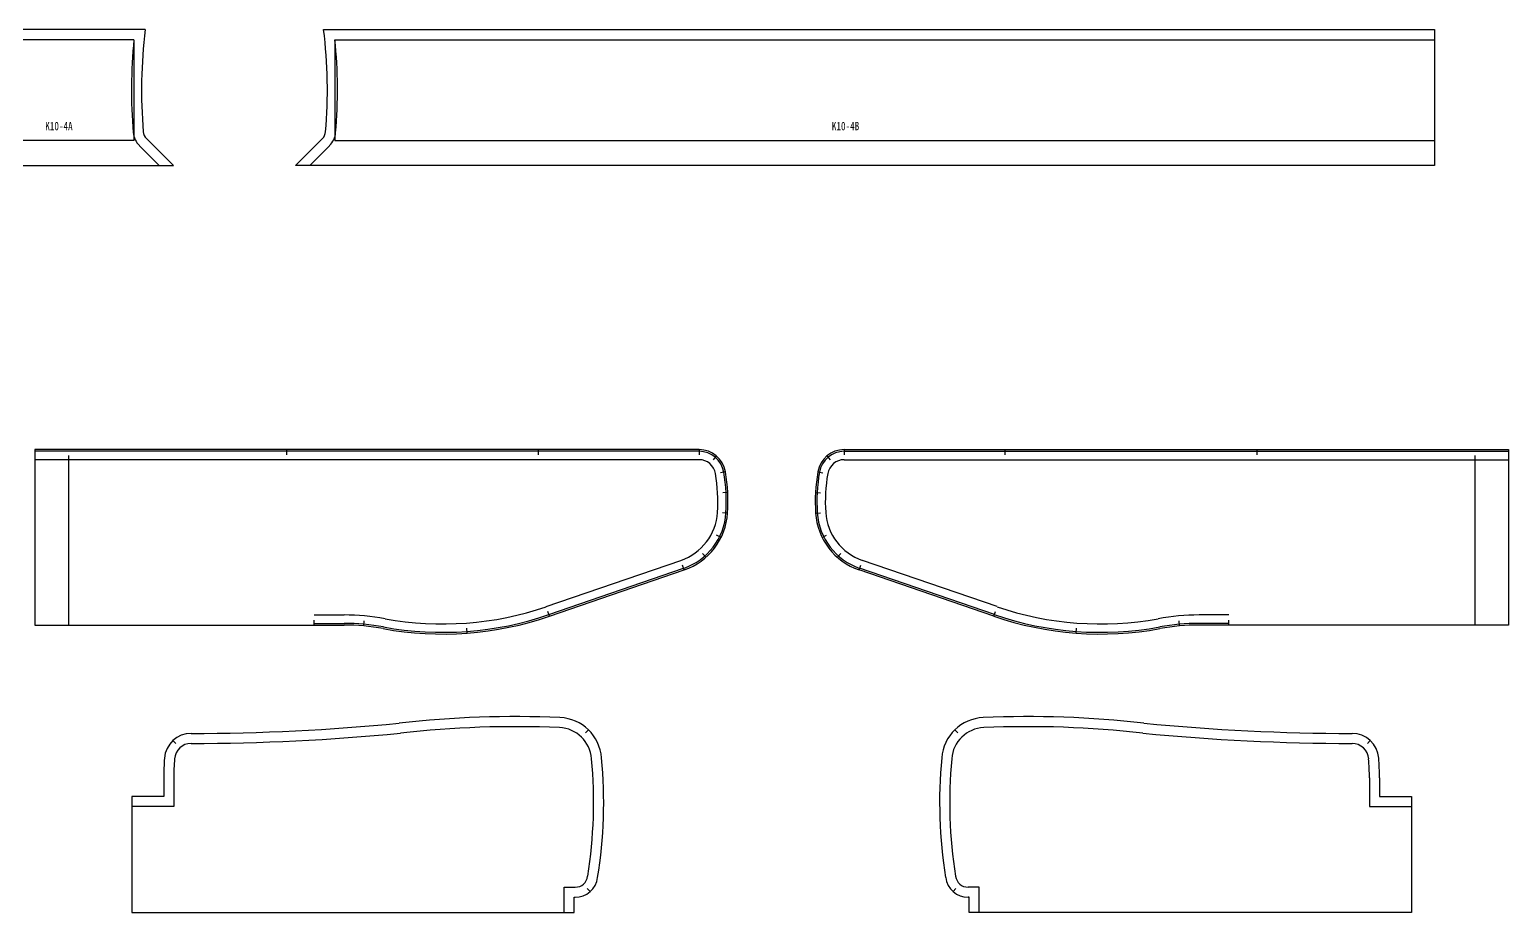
# Model space of a CAD drawing. Header units: millimetres. Extents: x 1725838 to 1745173, y -304752 to -289676.
# Drawn here: x 1732239 to 1734002, y -303295 to -302243 of the extents above; entities that cross this region are included whole.
import ezdxf

# ---------------------------------------------------------------- set-up
doc = ezdxf.new("R2010")
doc.units = ezdxf.units.MM
doc.layers.add('剪口线', color=7, linetype='Continuous')
doc.layers.add('缝头内线', color=7, linetype='Continuous')
doc.styles.add('宋体平面', font='', dxfattribs={"width": 0.8})
doc.styles.get('宋体平面').set_extended_font_data('NSimSun')

msp = doc.modelspace()

# ---------------------------------------------------------------- linework, layer by layer
for p, q in [((1732377.2, -302243.1), (1732183.8, -302243.1)), ((1732589.8, -302243.1), (1733913.3, -302243.1)), ((1733913.3, -302243.1), (1733913.3, -302405.1)), ((1732410.8, -302405.1), (1732378.7, -302372.9)), ((1732556.3, -302405.1), (1732588.4, -302372.9)), ((1732183.8, -302405.1), (1732410.8, -302405.1)), ((1733913.3, -302405.1), (1732556.3, -302405.1))]:
    msp.add_line(p, q)
at = {"color": 7, "lineweight": -3}
for p, q in [((1732245.6, -302743.6), (1732245.6, -302952.6)), ((1733037.1, -302743.6), (1732245.6, -302743.6)), ((1733210.2, -302743.6), (1734001.6, -302743.6)), ((1734001.6, -302743.6), (1734001.6, -302952.6)), ((1732858.8, -302942), (1733019.4, -302886.9)), ((1733388.4, -302942), (1733227.9, -302886.9)), ((1732245.6, -302952.6), (1732614.2, -302952.6)), ((1734001.6, -302952.6), (1733633, -302952.6))]:
    msp.add_line(p, q, dxfattribs=at)
at = {"lineweight": -3}
for p, q in [((1732399.3, -303134.7), (1732399.3, -303157)), ((1733848, -303134.7), (1733848, -303157)), ((1732361.3, -303157), (1732361.3, -303295)), ((1732399.3, -303157), (1732361.3, -303157)), ((1733848, -303157), (1733886, -303157)), ((1733886, -303157), (1733886, -303295)), ((1732888.3, -303295), (1732888.3, -303277)), ((1732888.3, -303277), (1732889.5, -303277)), ((1733359, -303277), (1733357.8, -303277)), ((1733359, -303295), (1733359, -303277)), ((1732361.3, -303295), (1732888.3, -303295)), ((1733886, -303295), (1733359, -303295))]:
    msp.add_line(p, q, dxfattribs=at)
for centre, radius, start, end in [((1732956.3, -302315.1), 583.5, 172.9124, 184.8963), ((1732010.8, -302315.1), 583.5, 355.1037, 7.0876), ((1732387.9, -302363.7), 13, 184.8963, 225), ((1732579.2, -302363.7), 13, 315, 355.1037)]:
    msp.add_arc(centre, radius, start, end)
at = {"color": 7, "lineweight": -3}
for centre, radius, start, end in [((1733037.1, -302775.6), 32, 9.8709, 90), ((1733210.2, -302775.6), 32, 90, 170.1291), ((1732864.6, -302805.6), 207, 356.2347, 9.8709), ((1733382.6, -302805.6), 207, 170.1291, 183.7653), ((1732994.4, -302814.1), 77, 288.9432, 356.2347), ((1733252.9, -302814.1), 77, 183.7653, 251.0568), ((1732731.6, -302571.3), 392, 259.5955, 288.9432), ((1733515.6, -302571.3), 392, 251.0568, 280.4045), ((1732614.2, -303210.6), 258, 79.5955, 90), ((1733633, -303210.6), 258, 90, 100.4045)]:
    msp.add_arc(centre, radius, start, end, dxfattribs=at)
at = {"lineweight": -3}
for centre, radius, start, end in [((1732430.2, -300520.4), 2561.3, 270.0403, 275.5961), ((1732817.8, -304277.6), 1215.9, 87.4741, 96.5083), ((1732869.1, -303114.8), 52, 4.2617, 87.4741), ((1733378.1, -303114.8), 52, 92.5259, 175.7383), ((1733429.4, -304277.6), 1215.9, 83.4917, 92.5259), ((1733817, -300520.4), 2561.3, 264.4039, 269.9597), ((1732432, -303113.7), 32, 90.0403, 175.3768), ((1733815.2, -303113.7), 32, 4.6232, 89.9597), ((1732673.8, -303133.3), 274.5, 175.3768, 180.2883), ((1732359.1, -303163.7), 564.4, 350.8412, 5.3659), ((1733888.2, -303163.7), 564.4, 174.6341, 189.1588), ((1733573.4, -303133.3), 274.5, 359.7117, 4.6232), ((1732889.5, -303250), 27, 270, 352.5068), ((1733357.8, -303250), 27, 187.4932, 270)]:
    msp.add_arc(centre, radius, start, end, dxfattribs=at)
at = {"layer": '剪口线', "color": 2}
for p, q in [((1732545.6, -302743.6), (1732545.6, -302749.6)), ((1732845.6, -302743.6), (1732845.6, -302749.6)), ((1733037.1, -302743.6), (1733037.1, -302749.6)), ((1733057.7, -302751.1, 22), (1733053.8, -302755.7, 22)), ((1733189.6, -302751.1, 22), (1733193.4, -302755.7, 22)), ((1733210.2, -302743.6), (1733210.2, -302749.6)), ((1733401.6, -302743.6), (1733401.6, -302749.6)), ((1733701.6, -302743.6), (1733701.6, -302749.6)), ((1733068.6, -302770.1), (1733062.7, -302771.1)), ((1733178.6, -302770.1), (1733184.6, -302771.1)), ((1733071.4, -302794.5), (1733065.4, -302794.9)), ((1733175.9, -302794.5), (1733181.9, -302794.9)), ((1733071.2, -302819.2, 22), (1733065.2, -302818.8, 22)), ((1733176, -302819.2, 22), (1733182, -302818.8, 22)), ((1733063.5, -302848.1, 22), (1733058.1, -302845.5, 22)), ((1733183.8, -302848.1, 22), (1733189.2, -302845.5, 22)), ((1733045.3, -302871.9), (1733041.3, -302867.4)), ((1733202, -302871.9), (1733205.9, -302867.4)), ((1733019.4, -302886.9), (1733017.4, -302881.3)), ((1733227.9, -302886.9), (1733229.8, -302881.3)), ((1732578.6, -302952.6), (1732578.6, -302946.6)), ((1732637.6, -302953.6), (1732638.1, -302947.7)), ((1732858.8, -302942, 22), (1732856.9, -302936.4, 22)), ((1733388.4, -302942, 22), (1733390.3, -302936.4, 22)), ((1733609.6, -302953.6), (1733609.1, -302947.7)), ((1733668.6, -302952.6), (1733668.6, -302946.6)), ((1732760.8, -302962.2), (1732760.3, -302956.2)), ((1733486.4, -302962.2), (1733486.9, -302956.2)), ((1732410.3, -303090.2), (1732413.7, -303093.9)), ((1732905.3, -303077.5), (1732901.9, -303081.1)), ((1733341.9, -303077.5), (1733345.4, -303081.1)), ((1733836.9, -303090.2), (1733833.5, -303093.9)), ((1732907.3, -303270.3), (1732904, -303266.6)), ((1733339.9, -303270.3), (1733343.2, -303266.6))]:
    msp.add_line(p, q, dxfattribs=at)
at = {"layer": '缝头内线', "color": 1}
for p, q in [((1732363.8, -302255.1), (1732183.8, -302255.1)), ((1732363.8, -302255.1), (1732363.8, -302375.1)), ((1732603.3, -302255.1), (1733913.3, -302255.1)), ((1732603.3, -302255.1), (1732603.3, -302375.1)), ((1732363.8, -302375.1), (1732183.8, -302375.1)), ((1732370.2, -302381.4), (1732393.8, -302405.1)), ((1732596.9, -302381.4), (1732573.3, -302405.1)), ((1732603.3, -302375.1), (1733913.3, -302375.1)), ((1733037.1, -302755.6), (1732245.6, -302755.6)), ((1732285.6, -302750.6), (1732285.6, -302952.6)), ((1733210.2, -302755.6), (1734001.6, -302755.6)), ((1733961.6, -302750.6), (1733961.6, -302952.6)), ((1732855, -302930.7), (1733015.5, -302875.6)), ((1733392.3, -302930.7), (1733231.8, -302875.6)), ((1732578.6, -302940.6), (1732614.2, -302940.6)), ((1733668.6, -302940.6), (1733633, -302940.6)), ((1732411.3, -303134.6), (1732411.3, -303169)), ((1733836, -303134.6), (1733836, -303169)), ((1732411.3, -303169), (1732361.3, -303169)), ((1733836, -303169), (1733886, -303169)), ((1732876.3, -303295), (1732876.3, -303265)), ((1732876.3, -303265), (1732889.5, -303265)), ((1733371, -303265), (1733357.8, -303265)), ((1733371, -303295), (1733371, -303265))]:
    msp.add_line(p, q, dxfattribs=at)
at = {"layer": '缝头内线', "color": 3}
for p, q in [((1733037.1, -302745.6), (1732245.6, -302745.6)), ((1733210.2, -302745.6), (1734001.6, -302745.6)), ((1732858.2, -302940.1), (1733018.7, -302885)), ((1733389, -302940.1), (1733228.5, -302885)), ((1732578.6, -302950.6), (1732614.2, -302950.6)), ((1733668.6, -302950.6), (1733633, -302950.6))]:
    msp.add_line(p, q, dxfattribs=at)
at = {"layer": '缝头内线', "color": 1}
for centre, radius, start, end in [((1732956.3, -302315.1), 595.5, 174.2176, 184.8963), ((1732010.8, -302315.1), 595.5, 355.1037, 5.7824), ((1732387.9, -302363.7), 25, 184.8963, 225), ((1732579.2, -302363.7), 25, 315, 355.1037), ((1733037.1, -302775.6), 20, 9.8709, 90), ((1733210.2, -302775.6), 20, 90, 170.1291), ((1732864.6, -302805.6), 195, 356.2347, 9.8709), ((1733382.6, -302805.6), 195, 170.1291, 183.7653), ((1732994.4, -302814.1), 65, 288.9432, 356.2347), ((1733252.9, -302814.1), 65, 183.7653, 251.0568), ((1732731.6, -302571.3), 380, 259.5955, 288.9432), ((1733515.6, -302571.3), 380, 251.0568, 280.4045), ((1732614.2, -303210.6), 270, 79.5955, 90), ((1733633, -303210.6), 270, 90, 100.4045), ((1732817.8, -304277.6), 1203.9, 87.4741, 96.5128), ((1733429.4, -304277.6), 1203.9, 83.4872, 92.5259), ((1732430.2, -300520.4), 2573.3, 270.0403, 275.5983), ((1732869.1, -303114.8), 40, 4.1061, 87.4741), ((1733378.1, -303114.8), 40, 92.5259, 175.8939), ((1733817, -300520.4), 2573.3, 264.4017, 269.9597), ((1732432, -303113.7), 20, 90.0403, 175.3768), ((1733815.2, -303113.7), 20, 4.6232, 89.9597), ((1732673.8, -303133.3), 262.5, 175.3768, 180.2948), ((1732359.1, -303163.7), 552.4, 350.8206, 5.3786), ((1733888.2, -303163.7), 552.4, 174.6214, 189.1794), ((1733573.4, -303133.3), 262.5, 359.7052, 4.6232), ((1732889.5, -303250), 15, 270, 353.0794), ((1733357.8, -303250), 15, 186.9206, 270)]:
    msp.add_arc(centre, radius, start, end, dxfattribs=at)
at = {"layer": '缝头内线', "color": 3}
for centre, radius, start, end in [((1733037.1, -302775.6), 30, 9.8709, 90), ((1733210.2, -302775.6), 30, 90, 170.1291), ((1732864.6, -302805.6), 205, 356.2347, 9.8709), ((1733382.6, -302805.6), 205, 170.1291, 183.7653), ((1732994.4, -302814.1), 75, 288.9432, 356.2347), ((1733252.9, -302814.1), 75, 183.7653, 251.0568), ((1732614.2, -303210.6), 260, 79.5955, 90), ((1732731.6, -302571.3), 390, 259.5955, 288.9432), ((1733515.6, -302571.3), 390, 251.0568, 280.4045), ((1733633, -303210.6), 260, 90, 100.4045)]:
    msp.add_arc(centre, radius, start, end, dxfattribs=at)

# ---------------------------------------------------------------- texts
at = {"color": 3, "char_height": 10, "attachment_point": 5, "style": '宋体平面'}
for s, insert in [('\\A1;K10-4A', (1732274.4, -302358.1)), ('\\A1;K10-4B', (1733211.7, -302358.1))]:
    msp.add_mtext(s, dxfattribs=dict(at, insert=insert))

doc.saveas('drawing.dxf')
